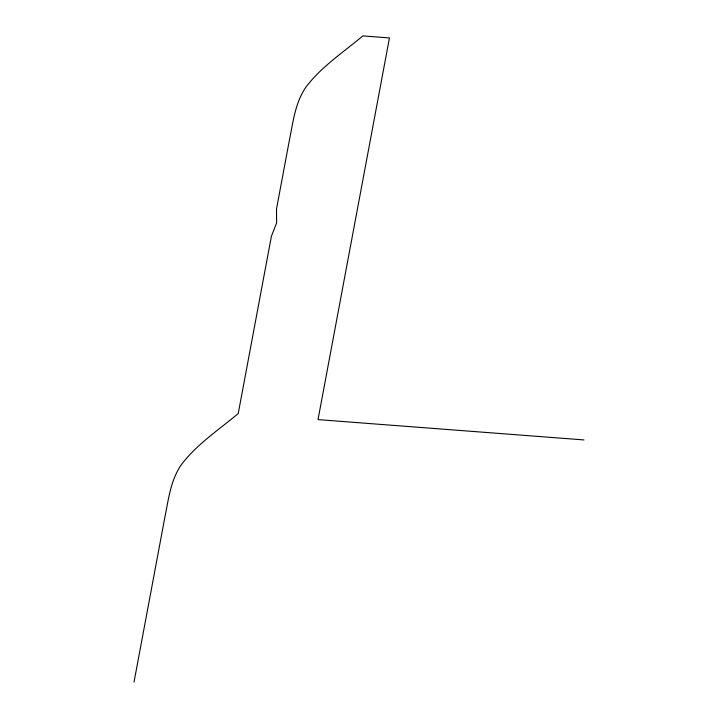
<?xml version="1.0" encoding="UTF-8"?>
<svg xmlns="http://www.w3.org/2000/svg" width="718" height="718" viewBox="0 0 718 718"><rect width="100%" height="100%" fill="white"/><g stroke="black" fill="none" stroke-linecap="round" stroke-linejoin="round"><path stroke-width="1.08" d="M134.015 682.1L164.628 518.522C168.434 500.123 170.408 480.315 181.483 464.501C196.983 444.11 218.819 429.849 238.232 413.523L271.395 236.312L276.627 222.885L276.493 209.055L289.255 140.89C293.061 122.491 295.035 102.692 306.101 86.869C321.61 66.478 343.446 52.217 362.85 35.9L389.452 37.928L318.02 419.617L583.985 439.928"/></g></svg>
